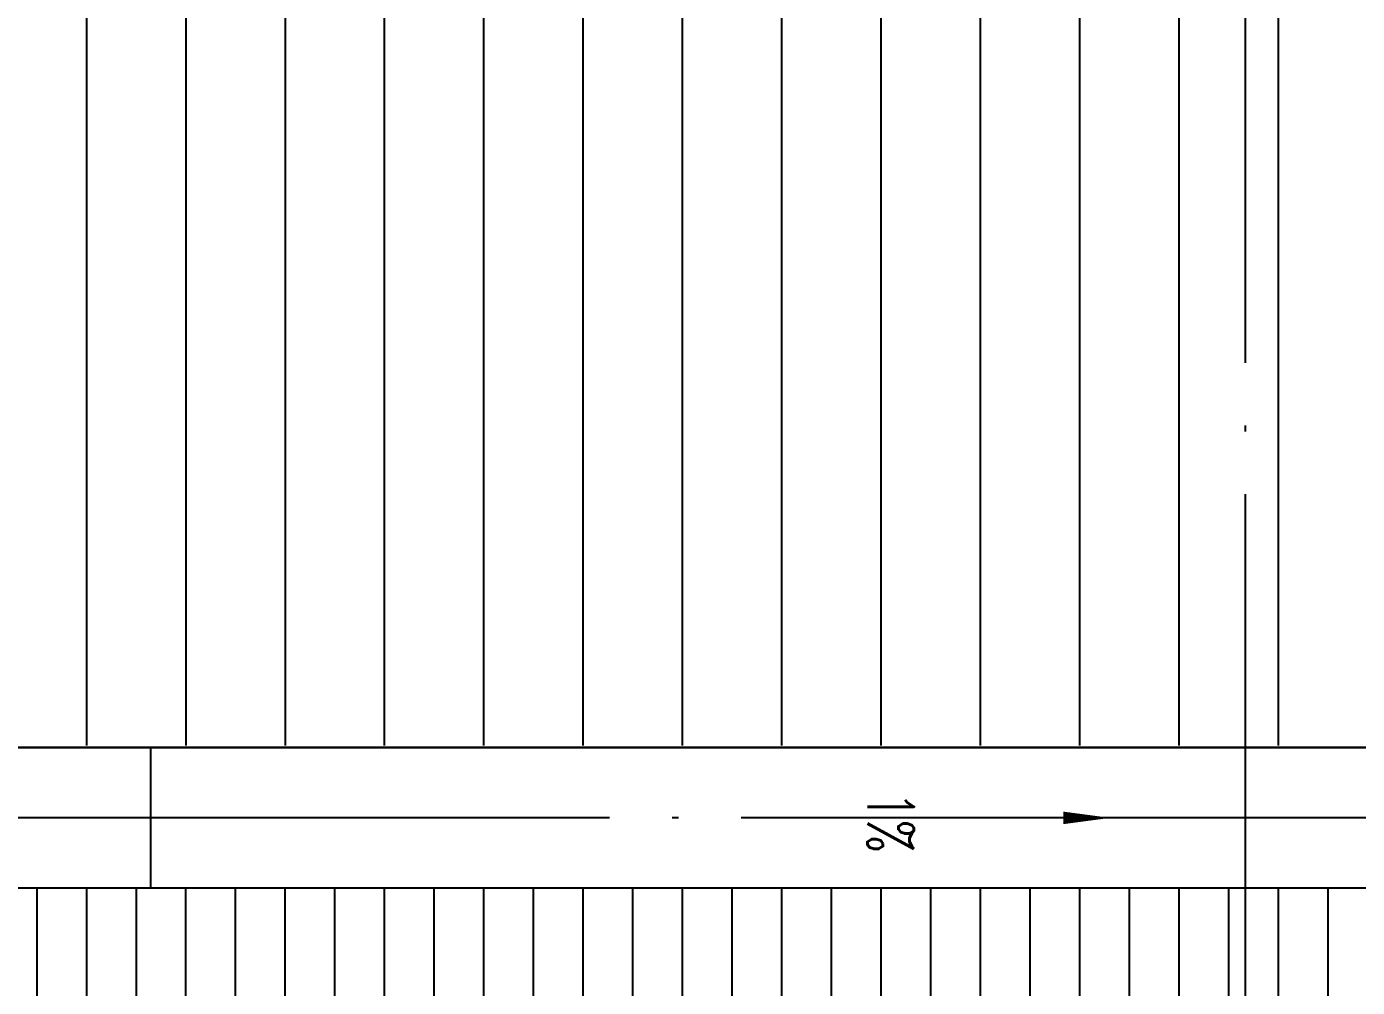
# Model space of a CAD drawing. Extents: x -452079 to 117456, y 3902 to 836955.
# Drawn here: x -57898 to -49389, y 565786 to 571930 of the extents above; entities that cross this region are included whole.
import ezdxf

# ---------------------------------------------------------------- set-up
doc = ezdxf.new("R2010")
doc.units = 0
doc.header["$LTSCALE"] = 1000
doc.header["$MEASUREMENT"] = 0
doc.linetypes.add('DOTE', pattern=[2.42, 2, -0.2, 0.02, -0.2])
for name, color, linetype in [('A-AXIS-DOTE', 14, 'DOTE'), ('A-AXIS-SYMB', 3, 'Continuous'), ('A-DRAIN', 142, 'Continuous'), ('A-HATCH-2', 251, 'Continuous'), ('A-LIN-V', 9, 'Continuous'), ('PUB_TEXT', 7, 'Continuous'), ('WALL', 2, 'Continuous')]:
    doc.layers.add(name, color=color, linetype=linetype)
doc.layers.add('A-加建区域', color=47, linetype='Continuous', plot=False)
doc.styles.add('_TCH_DIM', font='SIMPLEX', dxfattribs={"width": 0.75, "bigfont": '@1HZTXT'})

# ---------------------------------------------------------------- blocks, each defined once
blk = doc.blocks.new('w4234233')
at = {"layer": 'A-AXIS-SYMB'}
blk.add_lwpolyline([(355545.8, 818810, 0, 0, 0), (355545.8, 819960, 0, 80, 0), (355545.8, 819660, 0, 0, 0)], format="xyseb", dxfattribs=at)
at = {"layer": 'PUB_TEXT', "style": '_TCH_DIM', "width": 0.705882}
blk.add_text('1%%%', height=297.5, dxfattribs=at).set_placement((355375.8, 818407.5))
blk = doc.blocks.new('A$C46715D7E')
at = {"layer": 'A-HATCH-2'}
h = blk.add_hatch(dxfattribs=at)
h.set_pattern_fill('ANSI31', color=8, scale=400, angle=45)
h.set_pattern_definition([(90, (-181339.1, -540023.96), (-635, 0), [])])
h.paths.add_polyline_path([(8703.6, 35821), (5942.6, 27311.8), (190306.7, 27296), (190306.7, 35821)])
h = blk.add_hatch(dxfattribs=at)
h.set_pattern_fill('ANSI31', color=8, scale=200, angle=45)
h.set_pattern_definition([(90, (-181339.1, -540023.96), (-317.5, 0), [])])
h.paths.add_polyline_path([(5506.7, 25496), (5206.7, 25496), (5206.7, 17871), (19615.8, 17871), (52540.9, 17871), (185076.6, 17871), (190306.7, 17871), (190306.7, 26396), (5506.7, 26396)])
at = {"layer": 'A-AXIS-DOTE', "color": 8, "ltscale": 2}
for p, q in [((45806.7, 716), (45806.7, 84643.8)), ((196620.9, 26846), (650.9, 26846))]:
    blk.add_line(p, q, dxfattribs=at)
at = {"layer": 'A-DRAIN'}
blk.add_line((38806.7, 26396), (38806.7, 27296), dxfattribs=at)
at = {"layer": 'A-LIN-V'}
for points in [[(11469.6, 44346), (5937.5, 27296), (190306.7, 27296)], [(190306.7, 27296), (5937.5, 27296)], [(190306.7, 26396), (5506.7, 26396)]]:
    blk.add_lwpolyline(points, dxfattribs=at)
at = {"layer": 'A-加建区域', "rotation": 270}
blk.add_blockref('w4234233', (-775018.3, 382391.9), dxfattribs=at)

msp = doc.modelspace()

# ---------------------------------------------------------------- block references
at = {"layer": 'WALL'}
msp.add_blockref('A$C46715D7E', (-95910.9, 540023.96), dxfattribs=at)

doc.saveas('drawing.dxf')
